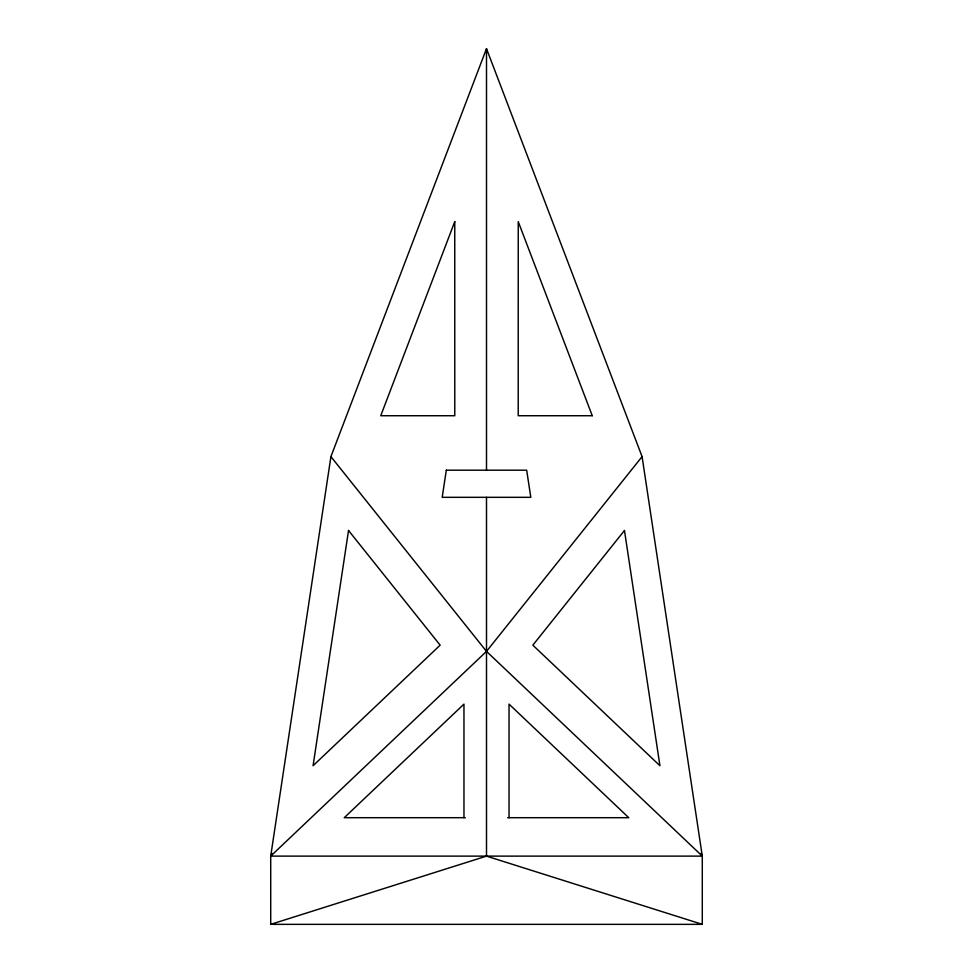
<?xml version="1.0" encoding="UTF-8"?>
<svg xmlns="http://www.w3.org/2000/svg" width="973" height="973" viewBox="0 0 973 973"><rect width="100%" height="100%" fill="white"/><g stroke="black" fill="none" stroke-linecap="round" stroke-linejoin="round"><path stroke-width="1.46" d="M701.059 853.345L702.287 856.118L270.713 856.118L330.917 456.629L486.5 48.65L642.083 456.629L702.287 856.118L702.287 924.35L270.713 924.35L270.713 856.118L271.941 853.345M642.083 456.629L486.5 651.387L270.713 856.118M270.713 924.35L486.5 856.118L702.287 924.35M465.313 817.697L344.247 817.697L463.963 704.124L463.963 817.697M507.687 817.697L628.753 817.697L509.037 704.124L509.037 817.697M702.287 856.118L486.5 651.387L330.917 456.629M486.5 48.65L486.5 470.19M486.5 497.325L486.5 856.118M348.529 530.48L313.075 765.727L440.149 645.16L348.529 530.48M446.327 470.19L442.192 497.325L530.808 497.325L526.673 470.19L446.327 470.19M454.756 221.649L380.747 415.726L454.78 415.726L454.756 221.649M624.471 530.48L532.851 645.16L659.925 765.727L624.471 530.48M592.253 415.726L518.22 415.726L518.244 221.649L592.253 415.726"/></g></svg>
